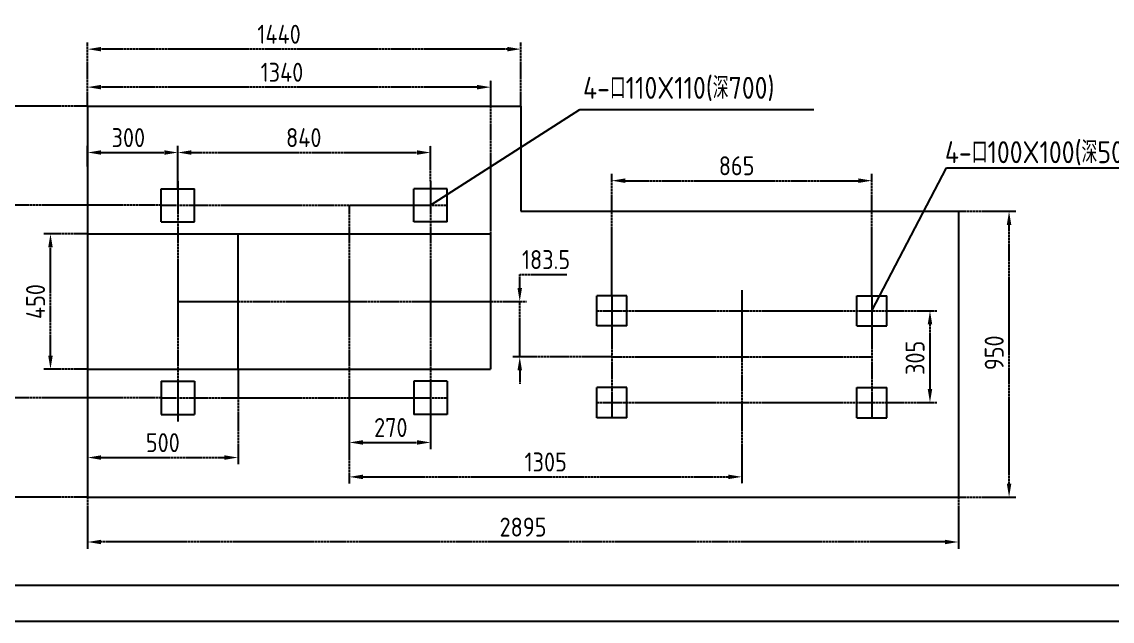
# Model space of a CAD drawing. Extents: x -2130 to 40755, y -2746 to 19315.
# Drawn here: x 1189 to 4814, y 1952 to 3944 of the extents above; entities that cross this region are included whole.
import ezdxf

# ---------------------------------------------------------------- set-up
doc = ezdxf.new("R2010")
doc.units = 0
doc.header["$LTSCALE"] = 5
doc.header["$MEASUREMENT"] = 0
doc.linetypes.add('CENTER', pattern=[2, 1.25, -0.25, 0.25, -0.25])
doc.layers.get('DEFPOINTS').update_dxf_attribs({"linetype": 'CONTINUOUS'})
for name, color, linetype in [('3', 3, 'CENTER'), ('点画线', 3, 'CENTER'), ('细实线', 1, 'CONTINUOUS')]:
    doc.layers.add(name, color=color, linetype=linetype)
doc.layers.add('粗实线', color=7, linetype='CONTINUOUS', lineweight=25)
doc.styles.add('HZ', font='gbenor.shx', dxfattribs={"bigfont": 'gbcbig.shx'})
doc.dimstyles.new('ISO-25', dxfattribs={"dimscale": 18, "dimtxt": 3.5, "dimasz": 2.5, "dimexe": 1.25, "dimexo": 0, "dimgap": 1, "dimtad": 1, "dimtoh": 1, "dimdsep": 46, "dimtxsty": 'HZ', "dimcen": 2.5, "dimclrd": 1, "dimclre": 1, "dimclrt": 3, "dimadec": 0, "dimazin": 0, "dimtfac": 1, "dimtmove": 0, "dimatfit": 0, "dimfxl": 0, "dimarcsym": 0})

# ---------------------------------------------------------------- blocks, each defined once
blk = doc.blocks.new('*D14')
at = {"layer": '3', "color": 1, "lineweight": -2}
for p, q in [((1907.4, 2789), (1907.4, 2473)), ((1407.4, 2694), (1407.4, 2473)), ((1452.4, 2495.5), (1862.4, 2495.5))]:
    blk.add_line(p, q, dxfattribs=at)
at = {"layer": '3', "color": 1}
for points in [[(1452.4, 2503), (1452.4, 2488), (1407.4, 2495.5)], [(1862.4, 2503), (1862.4, 2488), (1907.4, 2495.5)]]:
    blk.add_solid(points, dxfattribs=at)
at = {"layer": 'DEFPOINTS', "color": 0}
for p in [(1907.4, 2789), (1407.4, 2694), (1907.4, 2495.5)]:
    blk.add_point(p, dxfattribs=at)
at = {"layer": '3', "color": 3, "insert": (1657.4, 2545), "char_height": 63, "attachment_point": 5, "style": 'HZ'}
blk.add_mtext('500', dxfattribs=at)
blk = doc.blocks.new('*D31')
at = {"layer": '3', "color": 1, "lineweight": -2}
for p, q in [((4064.9, 2983), (4230.4, 2983)), ((4207.9, 2938), (4207.9, 2723)), ((4064.9, 2678), (4230.4, 2678))]:
    blk.add_line(p, q, dxfattribs=at)
at = {"layer": '3', "color": 1}
for points in [[(4200.4, 2938), (4215.4, 2938), (4207.9, 2983)], [(4200.4, 2723), (4215.4, 2723), (4207.9, 2678)]]:
    blk.add_solid(points, dxfattribs=at)
at = {"layer": 'DEFPOINTS', "color": 0}
for p in [(4064.9, 2983), (4064.9, 2678), (4207.9, 2678)]:
    blk.add_point(p, dxfattribs=at)
at = {"layer": '3', "color": 3, "insert": (4158.4, 2827), "char_height": 63, "attachment_point": 5, "rotation": 90, "style": 'HZ'}
blk.add_mtext('305', dxfattribs=at)
blk = doc.blocks.new('*D32')
at = {"layer": '3', "color": 1, "lineweight": -2}
for p, q in [((3149.9, 3033), (3149.9, 3438.4)), ((3194.9, 3415.9), (3969.9, 3415.9)), ((4014.9, 3033), (4014.9, 3438.4))]:
    blk.add_line(p, q, dxfattribs=at)
at = {"layer": '3', "color": 1}
for points in [[(3194.9, 3423.4), (3194.9, 3408.4), (3149.9, 3415.9)], [(3969.9, 3423.4), (3969.9, 3408.4), (4014.9, 3415.9)]]:
    blk.add_solid(points, dxfattribs=at)
at = {"layer": 'DEFPOINTS', "color": 0}
for p in [(4014.9, 3415.9), (3149.9, 3033), (4014.9, 3033)]:
    blk.add_point(p, dxfattribs=at)
at = {"layer": '3', "color": 3, "insert": (3565, 3465.4), "char_height": 63, "attachment_point": 5, "style": 'HZ'}
blk.add_mtext('865', dxfattribs=at)
blk = doc.blocks.new('*D43')
at = {"layer": '3', "color": 1, "lineweight": -2}
for p, q in [((1652.4, 3334), (1134.6, 3334)), ((1157.1, 3289), (1157.1, 2739)), ((1652.4, 2694), (1134.6, 2694))]:
    blk.add_line(p, q, dxfattribs=at)
at = {"layer": '3', "color": 1}
for points in [[(1149.6, 3289), (1164.6, 3289), (1157.1, 3334)], [(1149.6, 2739), (1164.6, 2739), (1157.1, 2694)]]:
    blk.add_solid(points, dxfattribs=at)
at = {"layer": 'DEFPOINTS', "color": 0}
for p in [(1652.4, 3334), (1157.1, 2694), (1652.4, 2694)]:
    blk.add_point(p, dxfattribs=at)
at = {"layer": '3', "color": 3, "insert": (1107.6, 3014), "char_height": 63, "attachment_point": 5, "rotation": 90, "style": 'HZ'}
blk.add_mtext('640', dxfattribs=at)
blk = doc.blocks.new('*D44')
at = {"layer": '3', "color": 1, "lineweight": -2}
for p, q in [((1407.4, 3239), (1261.4, 3239)), ((1283.9, 2834), (1283.9, 3194)), ((1407.4, 2789), (1261.4, 2789))]:
    blk.add_line(p, q, dxfattribs=at)
at = {"layer": '3', "color": 1}
for points in [[(1276.4, 3194), (1291.4, 3194), (1283.9, 3239)], [(1276.4, 2834), (1291.4, 2834), (1283.9, 2789)]]:
    blk.add_solid(points, dxfattribs=at)
at = {"layer": 'DEFPOINTS', "color": 0}
for p in [(1283.9, 3239), (1407.4, 3239), (1407.4, 2789)]:
    blk.add_point(p, dxfattribs=at)
at = {"layer": '3', "color": 3, "insert": (1234.4, 3014), "char_height": 63, "attachment_point": 5, "rotation": 90, "style": 'HZ'}
blk.add_mtext('450', dxfattribs=at)
blk = doc.blocks.new('*D45')
at = {"layer": '3', "color": 1, "lineweight": -2}
for p, q in [((1407.4, 3664), (1007.7, 3664)), ((1030.2, 2409), (1030.2, 3619)), ((1407.4, 2364), (1007.7, 2364))]:
    blk.add_line(p, q, dxfattribs=at)
at = {"layer": '3', "color": 1}
for points in [[(1022.7, 3619), (1037.7, 3619), (1030.2, 3664)], [(1022.7, 2409), (1037.7, 2409), (1030.2, 2364)]]:
    blk.add_solid(points, dxfattribs=at)
at = {"layer": 'DEFPOINTS', "color": 0}
for p in [(1030.2, 3664), (1407.4, 3664), (1407.4, 2364)]:
    blk.add_point(p, dxfattribs=at)
at = {"layer": '3', "color": 3, "insert": (980.7, 3014), "char_height": 63, "attachment_point": 5, "rotation": 90, "style": 'HZ'}
blk.add_mtext('1300', dxfattribs=at)
blk = doc.blocks.new('*D46')
at = {"layer": '3', "color": 1, "lineweight": -2}
for p, q in [((4302.4, 3314), (4493.4, 3314)), ((4470.9, 2409), (4470.9, 3269)), ((4302.4, 2364), (4493.4, 2364))]:
    blk.add_line(p, q, dxfattribs=at)
at = {"layer": '3', "color": 1}
for points in [[(4463.4, 3269), (4478.4, 3269), (4470.9, 3314)], [(4463.4, 2409), (4478.4, 2409), (4470.9, 2364)]]:
    blk.add_solid(points, dxfattribs=at)
at = {"layer": 'DEFPOINTS', "color": 0}
for p in [(4302.4, 3314), (4470.9, 3314), (4302.4, 2364)]:
    blk.add_point(p, dxfattribs=at)
at = {"layer": '3', "color": 3, "insert": (4421.4, 2843.7), "char_height": 63, "attachment_point": 5, "rotation": 90, "style": 'HZ'}
blk.add_mtext('950', dxfattribs=at)
blk = doc.blocks.new('*D47')
at = {"layer": '3', "color": 1, "lineweight": -2}
for p, q in [((1407.4, 3664), (1407.4, 3875.6)), ((2802.4, 3853.1), (1452.4, 3853.1)), ((2847.4, 3664), (2847.4, 3875.6))]:
    blk.add_line(p, q, dxfattribs=at)
at = {"layer": '3', "color": 1}
for points in [[(1452.4, 3860.6), (1452.4, 3845.6), (1407.4, 3853.1)], [(2802.4, 3860.6), (2802.4, 3845.6), (2847.4, 3853.1)]]:
    blk.add_solid(points, dxfattribs=at)
at = {"layer": 'DEFPOINTS', "color": 0}
for p in [(1407.4, 3853.1), (1407.4, 3664), (2847.4, 3664)]:
    blk.add_point(p, dxfattribs=at)
at = {"layer": '3', "color": 3, "insert": (2043.8, 3902.6), "char_height": 63, "attachment_point": 5, "style": 'HZ'}
blk.add_mtext('1440', dxfattribs=at)
blk = doc.blocks.new('*D48')
at = {"layer": '3', "color": 1, "lineweight": -2}
for p, q in [((1407.4, 3664), (1407.4, 3749.3)), ((2747.4, 3239), (2747.4, 3749.3)), ((2702.4, 3726.8), (1452.4, 3726.8))]:
    blk.add_line(p, q, dxfattribs=at)
at = {"layer": '3', "color": 1}
for points in [[(1452.4, 3734.3), (1452.4, 3719.3), (1407.4, 3726.8)], [(2702.4, 3734.3), (2702.4, 3719.3), (2747.4, 3726.8)]]:
    blk.add_solid(points, dxfattribs=at)
at = {"layer": 'DEFPOINTS', "color": 0}
for p in [(1407.4, 3726.8), (1407.4, 3664), (2747.4, 3239)]:
    blk.add_point(p, dxfattribs=at)
at = {"layer": '3', "color": 3, "insert": (2053.5, 3776.3), "char_height": 63, "attachment_point": 5, "style": 'HZ'}
blk.add_mtext('1340', dxfattribs=at)
blk = doc.blocks.new('*D49')
at = {"layer": '3', "color": 1, "lineweight": -2}
for p, q in [((1407.4, 3463.3), (1407.4, 3532)), ((1707.4, 3389), (1707.4, 3532)), ((1452.4, 3509.5), (1662.4, 3509.5))]:
    blk.add_line(p, q, dxfattribs=at)
at = {"layer": '3', "color": 1}
for points in [[(1452.4, 3517), (1452.4, 3502), (1407.4, 3509.5)], [(1662.4, 3517), (1662.4, 3502), (1707.4, 3509.5)]]:
    blk.add_solid(points, dxfattribs=at)
at = {"layer": 'DEFPOINTS', "color": 0}
for p in [(1707.4, 3509.5), (1407.4, 3463.3), (1707.4, 3389)]:
    blk.add_point(p, dxfattribs=at)
at = {"layer": '3', "color": 3, "insert": (1542.8, 3559), "char_height": 63, "attachment_point": 5, "style": 'HZ'}
blk.add_mtext('300', dxfattribs=at)
blk = doc.blocks.new('*D50')
at = {"layer": '3', "color": 1, "lineweight": -2}
for p, q in [((1407.4, 2364), (1407.4, 2192.3)), ((4302.4, 2364), (4302.4, 2192.3)), ((4257.4, 2214.8), (1452.4, 2214.8))]:
    blk.add_line(p, q, dxfattribs=at)
at = {"layer": '3', "color": 1}
for points in [[(1452.4, 2222.3), (1452.4, 2207.3), (1407.4, 2214.8)], [(4257.4, 2222.3), (4257.4, 2207.3), (4302.4, 2214.8)]]:
    blk.add_solid(points, dxfattribs=at)
at = {"layer": 'DEFPOINTS', "color": 0}
for p in [(1407.4, 2364), (4302.4, 2364), (1407.4, 2214.8)]:
    blk.add_point(p, dxfattribs=at)
at = {"layer": '3', "color": 3, "insert": (2854.9, 2264.3), "char_height": 63, "attachment_point": 5, "style": 'HZ'}
blk.add_mtext('2895', dxfattribs=at)
blk = doc.blocks.new('*D51')
at = {"layer": '3', "color": 1, "lineweight": -2}
for p, q in [((2277.4, 2694), (2277.4, 2408.7)), ((3582.4, 2609), (3582.4, 2408.7)), ((2322.4, 2431.2), (3537.4, 2431.2))]:
    blk.add_line(p, q, dxfattribs=at)
at = {"layer": '3', "color": 1}
for points in [[(2322.4, 2438.7), (2322.4, 2423.7), (2277.4, 2431.2)], [(3537.4, 2438.7), (3537.4, 2423.7), (3582.4, 2431.2)]]:
    blk.add_solid(points, dxfattribs=at)
at = {"layer": 'DEFPOINTS', "color": 0}
for p in [(2277.4, 2694), (3582.4, 2609), (3582.4, 2431.2)]:
    blk.add_point(p, dxfattribs=at)
at = {"layer": '3', "color": 3, "insert": (2930.3, 2480.7), "char_height": 63, "attachment_point": 5, "style": 'HZ'}
blk.add_mtext('1305', dxfattribs=at)
blk = doc.blocks.new('*D52')
at = {"layer": '3', "color": 1, "lineweight": -2}
for p, q in [((2844.1, 3059), (2844.1, 3104)), ((2844.1, 3104), (3000.7, 3104)), ((2547.4, 3014), (2866.6, 3014)), ((2844.1, 2830.5), (2844.1, 3014)), ((3149.9, 2830.5), (2821.6, 2830.5)), ((2844.1, 2785.5), (2844.1, 2740.5))]:
    blk.add_line(p, q, dxfattribs=at)
at = {"layer": '3', "color": 1}
for points in [[(2836.6, 3059), (2851.6, 3059), (2844.1, 3014)], [(2836.6, 2785.5), (2851.6, 2785.5), (2844.1, 2830.5)]]:
    blk.add_solid(points, dxfattribs=at)
at = {"layer": 'DEFPOINTS', "color": 0}
for p in [(2547.4, 3014), (2844.1, 2830.5), (3149.9, 2830.5)]:
    blk.add_point(p, dxfattribs=at)
at = {"layer": '3', "color": 3, "insert": (2931.4, 3153.5), "char_height": 63, "attachment_point": 5, "style": 'HZ'}
blk.add_mtext('183.5', dxfattribs=at)
blk = doc.blocks.new('*D33')
at = {"layer": '3', "color": 1, "lineweight": -2}
for p, q in [((2277.4, 2694), (2277.4, 2523.2)), ((2547.4, 2614), (2547.4, 2523.2)), ((2322.4, 2545.7), (2502.4, 2545.7))]:
    blk.add_line(p, q, dxfattribs=at)
at = {"layer": '3', "color": 1}
for points in [[(2322.4, 2553.2), (2322.4, 2538.2), (2277.4, 2545.7)], [(2502.4, 2553.2), (2502.4, 2538.2), (2547.4, 2545.7)]]:
    blk.add_solid(points, dxfattribs=at)
at = {"layer": 'DEFPOINTS', "color": 0}
for p in [(2277.4, 2694), (2547.4, 2614), (2547.4, 2545.7)]:
    blk.add_point(p, dxfattribs=at)
at = {"layer": '3', "color": 3, "insert": (2415.4, 2595.2), "char_height": 63, "attachment_point": 5, "style": 'HZ'}
blk.add_mtext('270', dxfattribs=at)
blk = doc.blocks.new('*D12')
at = {"layer": '3', "color": 1, "lineweight": -2}
for p, q in [((1707.4, 3414), (1707.4, 3532)), ((2547.4, 3414), (2547.4, 3532)), ((1752.4, 3509.5), (2502.4, 3509.5))]:
    blk.add_line(p, q, dxfattribs=at)
at = {"layer": '3', "color": 1}
for points in [[(1752.4, 3517), (1752.4, 3502), (1707.4, 3509.5)], [(2502.4, 3517), (2502.4, 3502), (2547.4, 3509.5)]]:
    blk.add_solid(points, dxfattribs=at)
at = {"layer": 'DEFPOINTS', "color": 0}
for p in [(2547.4, 3509.5), (1707.4, 3414), (2547.4, 3414)]:
    blk.add_point(p, dxfattribs=at)
at = {"layer": '3', "color": 3, "insert": (2125.9, 3559), "char_height": 63, "attachment_point": 5, "style": 'HZ'}
blk.add_mtext('840', dxfattribs=at)

msp = doc.modelspace()

# ---------------------------------------------------------------- linework, layer by layer
at = {"layer": '点画线'}
for p, q in [((1707.3604, 3413.9768), (1707.3604, 2613.9768)), ((2547.3604, 3413.9768), (2547.3604, 2613.9768)), ((1652.3604, 3333.9768), (2602.3604, 3333.9768)), ((2277.3604, 3333.9768), (2277.3604, 2693.9768)), ((3582.3604, 3051.9768), (3582.3604, 2608.9768)), ((1707.3604, 3013.9768), (2547.3604, 3013.9768)), ((3149.8604, 3032.9768), (3149.8604, 2627.9768)), ((4014.8604, 3032.9768), (4014.8604, 2627.9768)), ((3099.8604, 2982.9768), (4064.8604, 2982.9768)), ((3149.8604, 2830.4768), (4014.8604, 2830.4768)), ((1652.3604, 2693.9768), (2602.3604, 2693.9768)), ((3099.8604, 2677.9768), (4064.8604, 2677.9768))]:
    msp.add_line(p, q, dxfattribs=at)
at = {"layer": '粗实线'}
for p, q in [((1407.3604, 3663.9768), (2847.3604, 3663.9768)), ((1407.3604, 3663.9768), (1407.3604, 2363.9768)), ((2847.3604, 3663.9768), (2847.3604, 3313.9768)), ((1652.3604, 3278.9768), (1652.3604, 3388.9768)), ((1652.3604, 3388.9768), (1762.3604, 3388.9768)), ((1762.3604, 3278.9768), (1762.3604, 3388.9768)), ((2602.3604, 3388.9768), (2492.3604, 3388.9768)), ((2492.3604, 3278.9768), (2492.3604, 3388.9768)), ((2602.3604, 3278.9768), (2602.3604, 3388.9768)), ((2847.3604, 3313.9768), (4302.3604, 3313.9768)), ((4302.3604, 3313.9768), (4302.3604, 2363.9768)), ((1652.3604, 3278.9768), (1762.3604, 3278.9768)), ((2602.3604, 3278.9768), (2492.3604, 3278.9768)), ((1407.3604, 3238.9768), (2747.3604, 3238.9768)), ((1907.3604, 3238.9768), (1907.3604, 2788.9768)), ((2747.3604, 3238.9768), (2747.3604, 2788.9768)), ((3099.8604, 2932.9768), (3099.8604, 3032.9768)), ((3199.8604, 3032.9768), (3099.8604, 3032.9768)), ((3199.8604, 2932.9768), (3199.8604, 3032.9768)), ((3964.8604, 2932.9768), (3964.8604, 3032.9768)), ((3964.8604, 3032.9768), (4064.8604, 3032.9768)), ((4064.8604, 2932.9768), (4064.8604, 3032.9768)), ((3199.8604, 2932.9768), (3099.8604, 2932.9768)), ((3964.8604, 2932.9768), (4064.8604, 2932.9768)), ((1407.3604, 2788.9768), (2747.3604, 2788.9768)), ((1652.3604, 2748.9768), (1652.3604, 2638.9768)), ((1652.3604, 2748.9768), (1762.3604, 2748.9768)), ((1762.3604, 2748.9768), (1762.3604, 2638.9768)), ((2492.3604, 2748.9768), (2492.3604, 2638.9768)), ((2602.3604, 2748.9768), (2492.3604, 2748.9768)), ((2602.3604, 2748.9768), (2602.3604, 2638.9768)), ((3099.8604, 2627.9768), (3099.8604, 2727.9768)), ((3199.8604, 2727.9768), (3099.8604, 2727.9768)), ((3199.8604, 2627.9768), (3199.8604, 2727.9768)), ((3964.8604, 2627.9768), (3964.8604, 2727.9768)), ((3964.8604, 2727.9768), (4064.8604, 2727.9768)), ((4064.8604, 2627.9768), (4064.8604, 2727.9768)), ((1652.3604, 2638.9768), (1762.3604, 2638.9768)), ((2602.3604, 2638.9768), (2492.3604, 2638.9768)), ((3199.8604, 2627.9768), (3099.8604, 2627.9768)), ((3964.8604, 2627.9768), (4064.8604, 2627.9768)), ((1407.3604, 2363.9768), (4302.3604, 2363.9768)), ((784, 2071.5), (7192, 2071.5))]:
    msp.add_line(p, q, dxfattribs=at)
at = {"layer": '细实线'}
for p, q in [((2547.3604, 3333.9768), (3044.2298, 3652.8129)), ((3044.2298, 3652.8129), (3821.7928, 3652.8129)), ((4014.8604, 2982.9768), (4263.0642, 3458.3839)), ((4263.0642, 3458.3839), (5033.5761, 3458.3839)), ((184, 1951.5), (7312, 1951.5))]:
    msp.add_line(p, q, dxfattribs=at)

# ---------------------------------------------------------------- texts
at = {"layer": '点画线', "char_height": 73.139886, "attachment_point": 1, "style": 'HZ'}
for s, insert in [('4-口110X110(深700)', (3054.4314, 3761.0134)), ('4-口100X100(深500)', (4257.3181, 3547.152))]:
    msp.add_mtext(s, dxfattribs=dict(at, insert=insert))

# ---------------------------------------------------------------- dimensions: what is measured, and where the dimension line sits
at = {"layer": '3', "color": 1}
for base, p1, p2, picture, middle in [((1407.3604, 3853.1468), (2847.3604, 3663.9768), (1407.3604, 3663.9768), '*D47', (2043.7726, 3853.1468)), ((1407.3604, 3726.8075), (2747.3604, 3238.9768), (1407.3604, 3663.9768), '*D48', (2053.4627, 3726.8075)), ((1707.3604, 3509.4883), (1407.3604, 3463.2721), (1707.3604, 3388.9768), '*D49', (1542.7745, 3509.4883)), ((4014.8604, 3415.9321), (3149.8604, 3032.9768), (4014.8604, 3032.9768), '*D32', (3565.0107, 3415.9321)), ((3582.3604, 2431.2237), (2277.3604, 2693.9768), (3582.3604, 2608.9768), '*D51', (2930.2927, 2431.2237)), ((2547.3604, 2545.7293), (2277.3604, 2693.9768), (2547.3604, 2613.9768), '*D33', (2415.3791, 2545.7293)), ((1407.3604, 2214.7875), (4302.3604, 2363.9768), (1407.3604, 2363.9768), '*D50', (2854.8604, 2214.7875))]:
    dim = msp.add_linear_dim(base=base, p1=p1, p2=p2, dimstyle='ISO-25', dxfattribs=at)
    dim.commit()
    dim.dimension.update_dxf_attribs({"geometry": picture, "text_midpoint": middle, "dimtype": 160})
for base, p1, p2, picture, middle in [((1030.2435, 3663.9768), (1407.3604, 2363.9768), (1407.3604, 3663.9768), '*D45', (1030.2435, 3013.9768)), ((1157.1139, 2693.9768), (1652.3604, 3333.9768), (1652.3604, 2693.9768), '*D43', (1157.1139, 3013.9768)), ((4470.8982, 3313.9768), (4302.3604, 2363.9768), (4302.3604, 3313.9768), '*D46', (4470.8982, 2843.7316)), ((1283.9005, 3238.9768), (1407.3604, 2788.9768), (1407.3604, 3238.9768), '*D44', (1283.9005, 3013.9768)), ((2844.0744, 2830.4768), (2547.3604, 3013.9768), (3149.8604, 2830.4768), '*D52', (2931.4117, 3103.9768)), ((4207.8816, 2677.9768), (4064.8604, 2982.9768), (4064.8604, 2677.9768), '*D31', (4207.8816, 2827.026))]:
    dim = msp.add_linear_dim(base=base, p1=p1, p2=p2, angle=90, dimstyle='ISO-25', dxfattribs=at)
    dim.commit()
    dim.dimension.update_dxf_attribs({"geometry": picture, "text_midpoint": middle, "dimtype": 160})
at = {"layer": '3'}
dim = msp.add_linear_dim(base=(2547.3604, 3509.4883), p1=(1707.3604, 3413.9768), p2=(2547.3604, 3413.9768), dimstyle='ISO-25', override={"dimscale": 18}, dxfattribs=at)
dim.commit()
dim.dimension.update_dxf_attribs({"geometry": '*D12', "text_midpoint": (2125.9447, 3509.4883), "dimtype": 160})
at = {"layer": '3', "color": 1}
dim = msp.add_linear_dim(base=(1907.3604, 2495.5088), p1=(1407.3604, 2693.9768), p2=(1907.3604, 2788.9768), dimstyle='ISO-25', dxfattribs=at)
dim.commit()
dim.dimension.update_dxf_attribs({"geometry": '*D14', "text_midpoint": (1657.3604, 2545.0088)})

doc.saveas('drawing.dxf')
